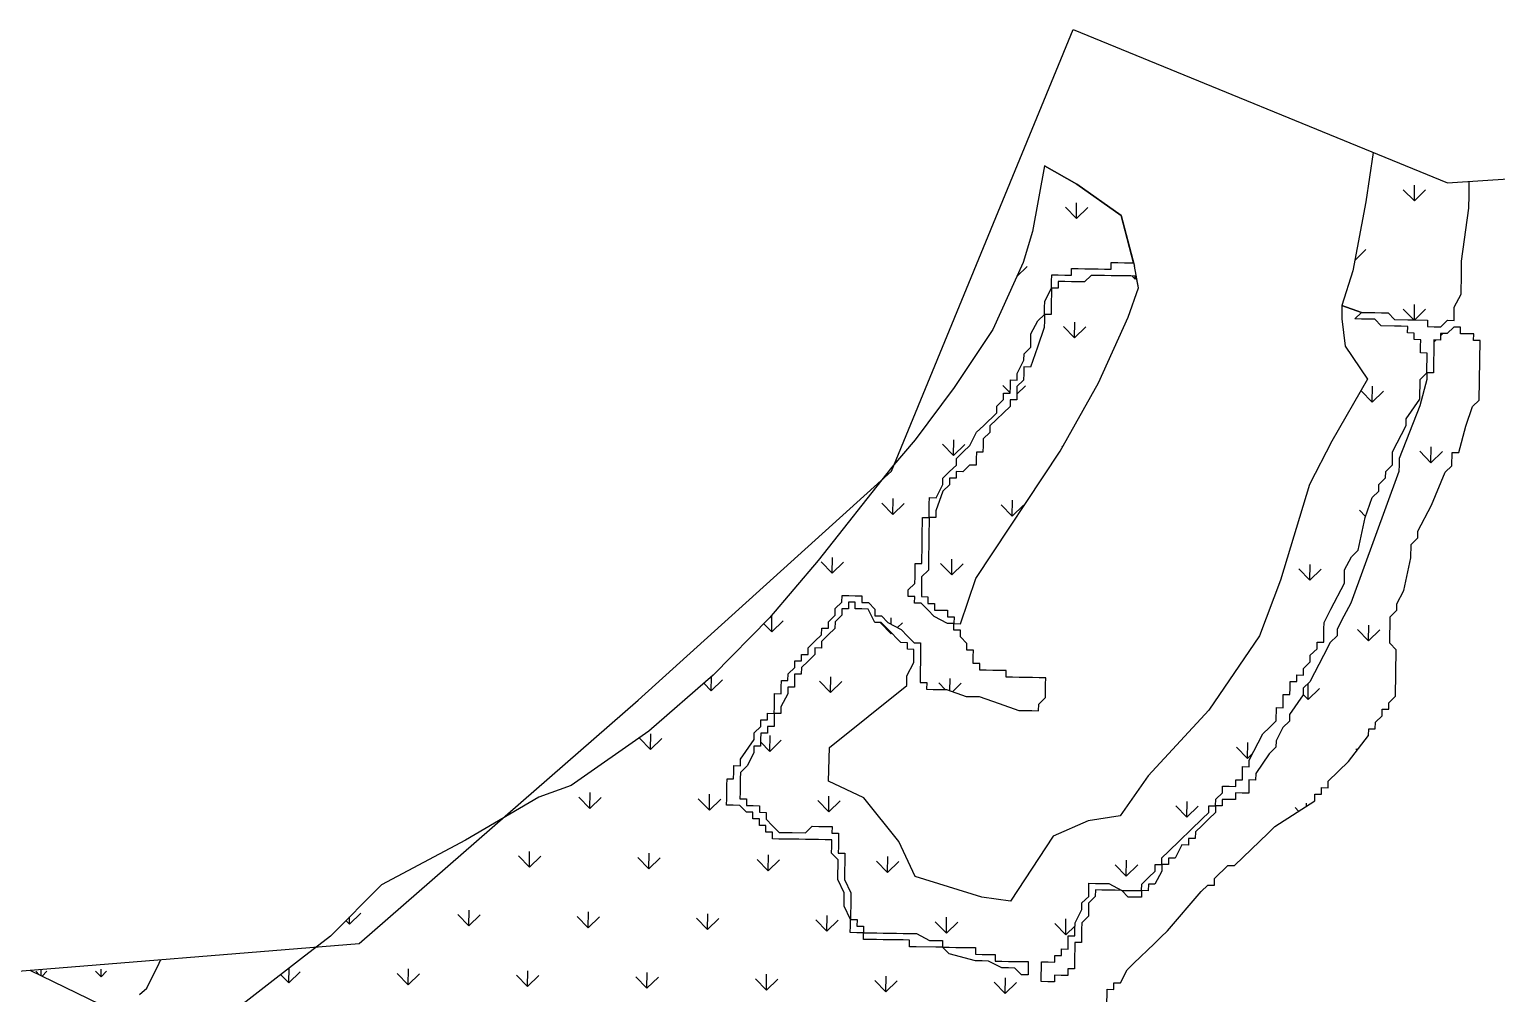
# Model space of a CAD drawing. Header units: metres. Extents: x 264827 to 267181, y 2144719 to 2146420.
# Drawn here: x 265377 to 266260, y 2145840 to 2146420 of the extents above; entities that cross this region are included whole.
import ezdxf

# ---------------------------------------------------------------- set-up
doc = ezdxf.new("R2010")
doc.units = ezdxf.units.M
doc.layers.add('MANGROOVES', color=112, linetype='Continuous')
doc.layers.add('village', color=3, linetype='Continuous')

msp = doc.modelspace()

# ---------------------------------------------------------------- linework, layer by layer
at = {"layer": 'MANGROOVES'}
for p, q in [((266185.86, 2146346.33), (266181.57, 2146316.55)), ((265988.16, 2146338.18), (265980.86, 2146298.83)), ((265988.16, 2146338.18), (266007.61, 2146327.2)), ((266007.61, 2146327.2), (265988.16, 2146338.18)), ((266007.61, 2146327.2), (266034.31, 2146308.42)), ((266034.31, 2146308.42), (266007.61, 2146327.2)), ((266243.64, 2146320.65), (266243.76, 2146328.83)), ((266181.57, 2146316.55), (266173.7, 2146275.09)), ((266243.52, 2146312.7), (266243.64, 2146320.65)), ((266034.31, 2146308.42), (266042.23, 2146277.91)), ((266041.71, 2146279.9), (266034.31, 2146308.42)), ((266239.08, 2146280.95), (266243.52, 2146312.7)), ((265980.86, 2146298.83), (265975.21, 2146280.01)), ((265975.21, 2146280.01), (265957.1, 2146239.86)), ((265992.4, 2146268.71), (265992.46, 2146272.68)), ((265992.46, 2146272.68), (265996.43, 2146272.62)), ((265996.43, 2146272.62), (266000.41, 2146272.56)), ((266000.41, 2146272.56), (266004.38, 2146272.5)), ((266004.38, 2146272.5), (266004.44, 2146276.48)), ((266004.44, 2146276.48), (266008.41, 2146276.42)), ((266008.41, 2146276.42), (266012.39, 2146276.36)), ((266012.39, 2146276.36), (266016.36, 2146276.3)), ((266016.36, 2146276.3), (266020.34, 2146276.24)), ((266020.34, 2146276.24), (266024.31, 2146276.18)), ((266024.31, 2146276.18), (266028.29, 2146276.13)), ((266028.29, 2146276.13), (266028.35, 2146280.1)), ((266028.35, 2146280.1), (266032.32, 2146280.04)), ((266032.32, 2146280.04), (266036.3, 2146279.98)), ((266036.3, 2146279.98), (266041.71, 2146279.9)), ((266044.71, 2146264.92), (266042.23, 2146277.91)), ((266173.7, 2146275.09), (266167.12, 2146254.18)), ((266238.78, 2146261.07), (266238.96, 2146273)), ((266238.96, 2146273), (266239.02, 2146276.98)), ((266239.02, 2146276.98), (266239.08, 2146280.95)), ((265988.25, 2146256.84), (265992.34, 2146264.73)), ((265992.34, 2146264.73), (265992.28, 2146260.75)), ((265992.34, 2146264.73), (265992.4, 2146268.71)), ((265996.31, 2146264.67), (265992.34, 2146264.73)), ((265996.37, 2146268.65), (265996.31, 2146264.67)), ((266000.35, 2146268.59), (265996.37, 2146268.65)), ((266004.32, 2146268.53), (266000.35, 2146268.59)), ((266008.3, 2146268.47), (266004.32, 2146268.53)), ((266012.27, 2146268.41), (266008.3, 2146268.47)), ((266016.31, 2146272.33), (266012.27, 2146268.41)), ((266020.28, 2146272.27), (266016.31, 2146272.33)), ((266024.26, 2146272.21), (266020.28, 2146272.27)), ((266028.23, 2146272.15), (266024.26, 2146272.21)), ((266032.21, 2146272.09), (266028.23, 2146272.15)), ((266036.18, 2146272.03), (266032.21, 2146272.09)), ((266040.15, 2146271.97), (266036.18, 2146272.03)), ((266038.53, 2146247.26), (266044.71, 2146264.92)), ((266038.53, 2146247.26), (266044.71, 2146264.92)), ((266043.38, 2146271.93), (266040.15, 2146271.97)), ((266044.71, 2146264.92), (266043.38, 2146271.93)), ((265988.19, 2146252.86), (265988.25, 2146256.84)), ((265992.22, 2146256.78), (265992.16, 2146252.8)), ((265992.28, 2146260.75), (265992.22, 2146256.78)), ((266234.69, 2146253.18), (266238.78, 2146261.07)), ((265984.09, 2146244.97), (265988.13, 2146248.89)), ((265988.13, 2146248.89), (265988.07, 2146244.91)), ((265988.13, 2146248.89), (265988.19, 2146252.86)), ((265992.1, 2146248.83), (265988.13, 2146248.89)), ((265992.16, 2146252.8), (265992.1, 2146248.83)), ((266020.58, 2146207.65), (266038.53, 2146247.26)), ((266020.58, 2146207.65), (266038.53, 2146247.26)), ((266167.06, 2146250.21), (266167, 2146246.23)), ((266167, 2146246.23), (266169.02, 2146229.82)), ((266167, 2146246.23), (266169.02, 2146229.82)), ((266167.12, 2146254.18), (266167.06, 2146250.21)), ((266167.12, 2146254.18), (266178.98, 2146250.03)), ((266167.12, 2146254.18), (266178.98, 2146250.03)), ((266178.98, 2146250.03), (266167.12, 2146254.18)), ((266174.95, 2146246.11), (266178.98, 2146250.03)), ((266178.92, 2146246.06), (266174.95, 2146246.11)), ((266182.9, 2146246), (266178.92, 2146246.06)), ((266178.98, 2146250.03), (266182.96, 2146249.97)), ((266186.87, 2146245.94), (266182.9, 2146246)), ((266182.96, 2146249.97), (266186.93, 2146249.91)), ((266190.79, 2146241.9), (266186.87, 2146245.94)), ((266186.93, 2146249.91), (266190.91, 2146249.85)), ((266190.91, 2146249.85), (266194.88, 2146249.8)), ((266194.88, 2146249.8), (266198.8, 2146245.76)), ((266234.57, 2146245.23), (266234.63, 2146249.21)), ((266234.63, 2146249.21), (266234.69, 2146253.18)), ((265957.1, 2146239.86), (265933.71, 2146204.94)), ((265979.94, 2146233.1), (265980, 2146237.08)), ((265980, 2146237.08), (265984.09, 2146244.97)), ((265988.01, 2146240.94), (265983.86, 2146229.07)), ((265988.07, 2146244.91), (265988.01, 2146240.94)), ((266198.74, 2146241.79), (266190.79, 2146241.9)), ((266202.71, 2146241.73), (266198.74, 2146241.79)), ((266198.8, 2146245.76), (266206.75, 2146245.64)), ((266206.69, 2146241.67), (266202.71, 2146241.73)), ((266206.63, 2146237.69), (266206.69, 2146241.67)), ((266210.6, 2146237.63), (266206.63, 2146237.69)), ((266206.75, 2146245.64), (266210.72, 2146245.58)), ((266210.55, 2146233.66), (266210.6, 2146237.63)), ((266210.72, 2146245.58), (266218.67, 2146245.47)), ((266218.67, 2146245.47), (266218.61, 2146241.49)), ((266218.61, 2146241.49), (266222.59, 2146241.43)), ((266222.59, 2146241.43), (266226.56, 2146241.37)), ((266226.5, 2146237.4), (266226.44, 2146233.42)), ((266230.48, 2146237.34), (266226.5, 2146237.4)), ((266226.56, 2146241.37), (266230.6, 2146245.29)), ((266234.51, 2146241.25), (266230.48, 2146237.34)), ((266230.6, 2146245.29), (266234.57, 2146245.23)), ((266238.49, 2146241.2), (266234.51, 2146241.25)), ((266238.43, 2146237.22), (266238.49, 2146241.2)), ((266246.38, 2146237.1), (266238.43, 2146237.22)), ((266246.32, 2146233.13), (266246.38, 2146237.1)), ((265975.85, 2146225.21), (265979.88, 2146229.13)), ((265983.86, 2146229.07), (265979.71, 2146217.2)), ((265979.88, 2146229.13), (265979.94, 2146233.1)), ((266169.02, 2146229.82), (266182.55, 2146209.96)), ((266169.02, 2146229.82), (266182.55, 2146209.96)), ((266214.52, 2146233.6), (266210.55, 2146233.66)), ((266214.4, 2146225.65), (266214.46, 2146229.62)), ((266214.46, 2146229.62), (266214.52, 2146233.6)), ((266222.41, 2146229.5), (266222.35, 2146225.53)), ((266222.47, 2146233.48), (266222.41, 2146229.5)), ((266226.44, 2146233.42), (266222.47, 2146233.48)), ((266250.29, 2146233.07), (266246.32, 2146233.13)), ((266249.76, 2146197.29), (266250.29, 2146233.07)), ((265971.7, 2146213.34), (265975.79, 2146221.23)), ((265975.79, 2146221.23), (265975.85, 2146225.21)), ((266218.38, 2146225.59), (266214.4, 2146225.65)), ((266218.26, 2146217.64), (266218.32, 2146221.61)), ((266218.32, 2146221.61), (266218.38, 2146225.59)), ((266222.29, 2146221.55), (266222.23, 2146217.58)), ((266222.35, 2146225.53), (266222.29, 2146221.55)), ((265971.64, 2146209.37), (265971.7, 2146213.34)), ((265975.67, 2146213.28), (265975.61, 2146209.31)), ((265975.73, 2146217.26), (265975.67, 2146213.28)), ((265979.71, 2146217.2), (265975.73, 2146217.26)), ((266214.17, 2146209.74), (266218.2, 2146213.66)), ((266218.2, 2146213.66), (266218.14, 2146209.69)), ((266218.2, 2146213.66), (266218.26, 2146217.64)), ((266222.17, 2146213.6), (266218.2, 2146213.66)), ((266222.23, 2146217.58), (266222.17, 2146213.6)), ((265933.71, 2146204.94), (265910.32, 2146173.29)), ((265967.54, 2146201.48), (265967.6, 2146205.45)), ((265967.6, 2146205.45), (265967.66, 2146209.43)), ((265967.66, 2146209.43), (265971.64, 2146209.37)), ((265971.58, 2146205.39), (265971.52, 2146201.42)), ((265975.61, 2146209.31), (265971.58, 2146205.39)), ((265997.55, 2146166.56), (266020.58, 2146207.65)), ((265997.55, 2146166.56), (266020.58, 2146207.65)), ((266182.55, 2146209.96), (266161.06, 2146172.62)), ((266182.55, 2146209.96), (266161.06, 2146172.62)), ((266218.14, 2146209.69), (266213.93, 2146193.84)), ((266213.99, 2146197.82), (266214.05, 2146201.79)), ((266214.05, 2146201.79), (266214.11, 2146205.77)), ((266214.11, 2146205.77), (266214.17, 2146209.74)), ((265959.42, 2146189.67), (265959.48, 2146193.64)), ((265959.48, 2146193.64), (265963.51, 2146197.56)), ((265967.43, 2146193.52), (265963.39, 2146189.61)), ((265963.51, 2146197.56), (265963.57, 2146201.53)), ((265963.57, 2146201.53), (265967.54, 2146201.48)), ((265967.49, 2146197.5), (265967.43, 2146193.52)), ((265971.46, 2146197.44), (265967.49, 2146197.5)), ((265971.52, 2146201.42), (265971.46, 2146197.44)), ((266213.93, 2146193.84), (266201.53, 2146162.22)), ((266205.86, 2146186.01), (266213.99, 2146197.82)), ((266241.58, 2146181.5), (266245.73, 2146193.37)), ((266245.73, 2146193.37), (266249.76, 2146197.29)), ((265951.35, 2146181.83), (265959.42, 2146189.67)), ((265959.36, 2146185.69), (265955.33, 2146181.77)), ((265963.39, 2146189.61), (265959.36, 2146185.69)), ((266205.8, 2146182.03), (266205.86, 2146186.01)), ((265943.22, 2146170.02), (265947.32, 2146177.92)), ((265947.32, 2146177.92), (265951.35, 2146181.83)), ((265955.27, 2146177.8), (265951.23, 2146173.88)), ((265955.33, 2146181.77), (265955.27, 2146177.8)), ((266197.62, 2146166.25), (266205.8, 2146182.03)), ((266237.37, 2146165.66), (266241.58, 2146181.5)), ((265910.32, 2146173.29), (265896.25, 2146156.85)), ((265939.19, 2146166.11), (265943.22, 2146170.02)), ((265946.9, 2146089.84), (265997.55, 2146166.56)), ((265946.9, 2146089.84), (265997.55, 2146166.56)), ((265951.17, 2146169.91), (265951.11, 2146165.93)), ((265951.23, 2146173.88), (265951.17, 2146169.91)), ((266161.06, 2146172.62), (266147.69, 2146146.45)), ((266161.06, 2146172.62), (266147.69, 2146146.45)), ((265931.06, 2146154.3), (265935.1, 2146158.22)), ((265935.1, 2146158.22), (265935.16, 2146162.19)), ((265935.16, 2146162.19), (265939.19, 2146166.11)), ((265943.05, 2146158.1), (265939.01, 2146154.18)), ((265947.02, 2146158.04), (265943.05, 2146158.1)), ((265947.08, 2146162.01), (265947.02, 2146158.04)), ((265947.14, 2146165.99), (265947.08, 2146162.01)), ((265951.11, 2146165.93), (265947.14, 2146165.99)), ((266193.47, 2146154.38), (266197.5, 2146158.3)), ((266197.5, 2146158.3), (266197.56, 2146162.27)), ((266197.56, 2146162.27), (266197.62, 2146166.25)), ((266201.47, 2146158.24), (266201.42, 2146154.26)), ((266201.53, 2146162.22), (266201.47, 2146158.24)), ((266229.24, 2146153.85), (266233.27, 2146157.77)), ((266233.27, 2146157.77), (266233.39, 2146165.72)), ((266233.39, 2146165.72), (266237.37, 2146165.66)), ((265896.25, 2146156.85), (265851.9, 2146100.72)), ((265926.97, 2146146.41), (265927.03, 2146150.38)), ((265927.03, 2146150.38), (265931.06, 2146154.3)), ((265931, 2146150.32), (265930.94, 2146146.35)), ((265934.98, 2146150.27), (265931, 2146150.32)), ((265935.04, 2146154.24), (265934.98, 2146150.27)), ((265939.01, 2146154.18), (265935.04, 2146154.24)), ((266201.42, 2146154.26), (266172.41, 2146075.17)), ((266189.37, 2146146.49), (266193.41, 2146150.41)), ((266193.41, 2146150.41), (266193.47, 2146154.38)), ((266220.99, 2146134.09), (266229.24, 2146153.85)), ((265926.91, 2146142.43), (265922.76, 2146130.56)), ((265922.88, 2146138.52), (265926.97, 2146146.41)), ((265930.94, 2146146.35), (265926.91, 2146142.43)), ((266147.69, 2146146.45), (266130.09, 2146088.97)), ((266147.69, 2146146.45), (266130.09, 2146088.97)), ((266185.28, 2146138.6), (266189.31, 2146142.51)), ((266189.31, 2146142.51), (266189.37, 2146146.49)), ((265918.78, 2146130.62), (265918.84, 2146134.6)), ((265918.84, 2146134.6), (265918.9, 2146138.57)), ((265918.9, 2146138.57), (265922.88, 2146138.52)), ((266181.13, 2146126.73), (266185.28, 2146138.6)), ((266212.81, 2146118.31), (266220.99, 2146134.09)), ((265914.63, 2146118.76), (265914.69, 2146122.73)), ((265914.69, 2146122.73), (265914.75, 2146126.71)), ((265914.75, 2146126.71), (265918.73, 2146126.65)), ((265918.67, 2146122.67), (265918.61, 2146118.7)), ((265918.73, 2146126.65), (265918.67, 2146122.67)), ((265918.73, 2146126.65), (265918.78, 2146130.62)), ((265922.7, 2146126.59), (265918.73, 2146126.65)), ((265922.76, 2146130.56), (265922.7, 2146126.59)), ((266176.86, 2146106.91), (266181.13, 2146126.73)), ((265914.51, 2146110.8), (265914.57, 2146114.78)), ((265914.57, 2146114.78), (265914.63, 2146118.76)), ((265918.55, 2146114.72), (265918.49, 2146110.75)), ((265918.61, 2146118.7), (265918.55, 2146114.72)), ((266208.72, 2146110.42), (266212.75, 2146114.33)), ((266212.75, 2146114.33), (266212.81, 2146118.31)), ((265914.4, 2146102.85), (265914.46, 2146106.83)), ((265914.46, 2146106.83), (265914.51, 2146110.8)), ((265918.49, 2146110.75), (265918.37, 2146102.79)), ((266172.82, 2146103), (266176.86, 2146106.91)), ((266208.6, 2146102.46), (266208.72, 2146110.42)), ((265851.9, 2146100.72), (265822.59, 2146066.17)), ((265910.3, 2146094.96), (265910.36, 2146098.94)), ((265910.36, 2146098.94), (265914.34, 2146098.88)), ((265914.34, 2146098.88), (265914.4, 2146102.85)), ((265918.31, 2146098.82), (265918.25, 2146094.84)), ((265918.37, 2146102.79), (265918.31, 2146098.82)), ((266168.73, 2146095.1), (266172.82, 2146103)), ((266204.33, 2146082.65), (266208.6, 2146102.46)), ((265906.15, 2146083.09), (265910.19, 2146087.01)), ((265910.19, 2146087.01), (265910.24, 2146090.99)), ((265910.24, 2146090.99), (265910.3, 2146094.96)), ((265914.16, 2146086.95), (265914.1, 2146082.98)), ((265914.22, 2146090.93), (265914.16, 2146086.95)), ((265918.25, 2146094.84), (265914.22, 2146090.93)), ((265937.66, 2146062.74), (265946.9, 2146089.84)), ((265937.66, 2146062.74), (265946.9, 2146089.84)), ((266130.09, 2146088.97), (266117.42, 2146055.51)), ((266130.09, 2146088.97), (266117.42, 2146055.51)), ((266160.43, 2146071.37), (266168.61, 2146087.15)), ((266168.61, 2146087.15), (266168.67, 2146091.13)), ((266168.67, 2146091.13), (266168.73, 2146095.1)), ((265866.28, 2146075.73), (265866.34, 2146079.71)), ((265866.34, 2146079.71), (265870.32, 2146079.65)), ((265870.32, 2146079.65), (265874.29, 2146079.59)), ((265874.29, 2146079.59), (265878.27, 2146079.53)), ((265878.27, 2146079.53), (265878.21, 2146075.56)), ((265906.09, 2146079.12), (265906.15, 2146083.09)), ((265910.07, 2146079.06), (265906.09, 2146079.12)), ((265910.01, 2146075.08), (265910.07, 2146079.06)), ((265914.1, 2146082.98), (265914.04, 2146079)), ((265914.04, 2146079), (265918.02, 2146078.94)), ((265918.02, 2146078.94), (265917.96, 2146074.97)), ((266200.24, 2146074.75), (266204.33, 2146082.65)), ((265862.19, 2146067.84), (265862.25, 2146071.82)), ((265862.25, 2146071.82), (265866.28, 2146075.73)), ((265866.23, 2146071.76), (265866.17, 2146067.78)), ((265870.2, 2146071.7), (265866.23, 2146071.76)), ((265870.26, 2146075.67), (265870.2, 2146071.7)), ((265874.23, 2146075.61), (265870.26, 2146075.67)), ((265874.18, 2146071.64), (265874.23, 2146075.61)), ((265878.15, 2146071.58), (265874.18, 2146071.64)), ((265882.13, 2146071.52), (265878.15, 2146071.58)), ((265878.21, 2146075.56), (265882.18, 2146075.5)), ((265885.98, 2146063.51), (265882.13, 2146071.52)), ((265882.18, 2146075.5), (265886.1, 2146071.46)), ((265886.1, 2146071.46), (265886.04, 2146067.49)), ((265913.98, 2146075.02), (265910.01, 2146075.08)), ((265917.9, 2146070.99), (265913.98, 2146075.02)), ((265921.82, 2146066.96), (265917.9, 2146070.99)), ((265917.96, 2146074.97), (265921.93, 2146074.91)), ((265921.93, 2146074.91), (265921.87, 2146070.93)), ((265921.87, 2146070.93), (265925.85, 2146070.87)), ((265925.85, 2146070.87), (265929.82, 2146070.81)), ((265929.82, 2146070.81), (265929.76, 2146066.84)), ((266156.33, 2146063.48), (266160.43, 2146071.37)), ((266172.41, 2146075.17), (266168.32, 2146067.27)), ((266196.14, 2146066.86), (266200.18, 2146070.78)), ((266200.18, 2146070.78), (266200.24, 2146074.75)), ((265822.59, 2146066.17), (265788.76, 2146031.68)), ((265858.1, 2146059.95), (265858.16, 2146063.92)), ((265858.16, 2146063.92), (265862.19, 2146067.84)), ((265862.13, 2146063.86), (265862.07, 2146059.89)), ((265866.17, 2146067.78), (265862.13, 2146063.86)), ((265889.96, 2146063.45), (265885.98, 2146063.51)), ((265886.04, 2146067.49), (265890.02, 2146067.43)), ((265893.87, 2146059.42), (265889.96, 2146063.45)), ((265890.02, 2146067.43), (265893.93, 2146063.39)), ((265893.93, 2146063.39), (265901.82, 2146059.3)), ((265929.71, 2146062.86), (265921.82, 2146066.96)), ((265933.68, 2146062.8), (265929.71, 2146062.86)), ((265929.76, 2146066.84), (265933.74, 2146066.78)), ((265933.62, 2146058.83), (265933.68, 2146062.8)), ((265933.74, 2146066.78), (265933.68, 2146062.8)), ((265933.68, 2146062.8), (265937.66, 2146062.74)), ((266156.28, 2146059.5), (266156.33, 2146063.48)), ((266168.32, 2146067.27), (266164.23, 2146059.38)), ((266195.91, 2146050.96), (266196.14, 2146066.86)), ((265846, 2146048.2), (265850.03, 2146052.12)), ((265850.03, 2146052.12), (265854.06, 2146056.03)), ((265854.01, 2146052.06), (265853.95, 2146048.08)), ((265858.04, 2146055.97), (265854.01, 2146052.06)), ((265854.06, 2146056.03), (265854.12, 2146060.01)), ((265854.12, 2146060.01), (265858.1, 2146059.95)), ((265862.07, 2146059.89), (265858.04, 2146055.97)), ((265901.7, 2146051.35), (265893.87, 2146059.42)), ((265901.82, 2146059.3), (265905.74, 2146055.27)), ((265905.74, 2146055.27), (265909.65, 2146051.23)), ((265937.6, 2146058.77), (265933.62, 2146058.83)), ((265937.54, 2146054.79), (265937.6, 2146058.77)), ((265941.45, 2146050.76), (265937.54, 2146054.79)), ((266117.42, 2146055.51), (266087.02, 2146010.77)), ((266117.42, 2146055.51), (266087.02, 2146010.77)), ((266156.16, 2146051.55), (266156.22, 2146055.52)), ((266156.22, 2146055.52), (266156.28, 2146059.5)), ((266164.17, 2146055.41), (266160.13, 2146051.49)), ((266164.23, 2146059.38), (266164.17, 2146055.41)), ((265841.9, 2146040.31), (265841.96, 2146044.28)), ((265841.96, 2146044.28), (265845.94, 2146044.22)), ((265849.91, 2146044.16), (265845.88, 2146040.25)), ((265845.94, 2146044.22), (265846, 2146048.2)), ((265849.97, 2146048.14), (265849.91, 2146044.16)), ((265853.95, 2146048.08), (265849.97, 2146048.14)), ((265905.68, 2146051.29), (265901.7, 2146051.35)), ((265905.62, 2146047.31), (265905.68, 2146051.29)), ((265909.6, 2146047.25), (265905.62, 2146047.31)), ((265909.48, 2146039.3), (265909.54, 2146043.28)), ((265909.54, 2146043.28), (265909.6, 2146047.25)), ((265909.65, 2146051.23), (265913.63, 2146051.17)), ((265913.51, 2146043.22), (265913.45, 2146039.24)), ((265913.57, 2146047.2), (265913.51, 2146043.22)), ((265913.63, 2146051.17), (265913.57, 2146047.2)), ((265941.39, 2146046.78), (265941.45, 2146050.76)), ((265945.37, 2146046.72), (265941.39, 2146046.78)), ((265945.31, 2146042.75), (265945.37, 2146046.72)), ((266156.04, 2146043.6), (266147.85, 2146027.81)), ((266148.03, 2146039.74), (266148.09, 2146043.72)), ((266148.09, 2146043.72), (266152.12, 2146047.63)), ((266152.12, 2146047.63), (266152.18, 2146051.61)), ((266152.18, 2146051.61), (266156.16, 2146051.55)), ((266160.13, 2146051.49), (266156.04, 2146043.6)), ((266199.82, 2146046.92), (266195.91, 2146050.96)), ((266199.41, 2146019.1), (266199.82, 2146046.92)), ((265833.84, 2146032.47), (265837.87, 2146036.39)), ((265837.87, 2146036.39), (265837.93, 2146040.37)), ((265837.93, 2146040.37), (265841.9, 2146040.31)), ((265841.85, 2146036.33), (265841.79, 2146032.36)), ((265845.88, 2146040.25), (265841.85, 2146036.33)), ((265905.38, 2146031.41), (265909.48, 2146039.3)), ((265913.39, 2146035.27), (265913.33, 2146031.29)), ((265913.45, 2146039.24), (265913.39, 2146035.27)), ((265945.25, 2146038.77), (265945.31, 2146042.75)), ((265949.23, 2146038.71), (265945.25, 2146038.77)), ((265949.17, 2146034.74), (265949.23, 2146038.71)), ((265953.14, 2146034.68), (265949.17, 2146034.74)), ((265957.12, 2146034.62), (265953.14, 2146034.68)), ((265961.09, 2146034.56), (265957.12, 2146034.62)), ((265965.07, 2146034.5), (265961.09, 2146034.56)), ((265965.01, 2146030.53), (265965.07, 2146034.5)), ((266143.94, 2146031.85), (266144, 2146035.82)), ((266144, 2146035.82), (266148.03, 2146039.74)), ((265788.76, 2146031.68), (265750.07, 2145998.01)), ((265829.74, 2146024.58), (265829.8, 2146028.56)), ((265829.8, 2146028.56), (265833.78, 2146028.5)), ((265833.78, 2146028.5), (265833.84, 2146032.47)), ((265837.75, 2146028.44), (265837.69, 2146024.46)), ((265837.81, 2146032.41), (265837.75, 2146028.44)), ((265841.79, 2146032.36), (265837.81, 2146032.41)), ((265858.86, 2145988.25), (265905.3, 2146025.45)), ((265858.86, 2145988.25), (265905.3, 2146025.45)), ((265905.3, 2146025.45), (265905.33, 2146027.44)), ((265905.33, 2146027.44), (265905.38, 2146031.41)), ((265913.33, 2146031.29), (265913.28, 2146027.32)), ((265913.28, 2146027.32), (265917.25, 2146027.26)), ((265917.25, 2146027.26), (265917.19, 2146023.28)), ((265968.98, 2146030.47), (265965.01, 2146030.53)), ((265972.96, 2146030.41), (265968.98, 2146030.47)), ((265980.91, 2146030.29), (265972.96, 2146030.41)), ((265984.88, 2146030.23), (265980.91, 2146030.29)), ((265988.86, 2146030.17), (265984.88, 2146030.23)), ((265988.74, 2146022.22), (265988.8, 2146026.2)), ((265988.8, 2146026.2), (265988.86, 2146030.17)), ((266135.87, 2146024.02), (266135.93, 2146027.99)), ((266135.93, 2146027.99), (266139.9, 2146027.93)), ((266139.9, 2146027.93), (266139.96, 2146031.91)), ((266139.96, 2146031.91), (266143.94, 2146031.85)), ((266147.85, 2146027.81), (266143.82, 2146023.9)), ((265825.59, 2146012.71), (265825.65, 2146016.69)), ((265825.65, 2146016.69), (265825.71, 2146020.66)), ((265825.71, 2146020.66), (265829.68, 2146020.61)), ((265833.66, 2146020.55), (265829.57, 2146012.65)), ((265829.68, 2146020.61), (265829.74, 2146024.58)), ((265833.72, 2146024.52), (265833.66, 2146020.55)), ((265837.69, 2146024.46), (265833.72, 2146024.52)), ((265917.19, 2146023.28), (265921.17, 2146023.22)), ((265921.17, 2146023.22), (265925.14, 2146023.17)), ((265925.14, 2146023.17), (265929.12, 2146023.11)), ((265929.12, 2146023.11), (265940.98, 2146018.95)), ((265940.98, 2146018.95), (265944.96, 2146018.9)), ((265944.96, 2146018.9), (265948.93, 2146018.84)), ((265948.93, 2146018.84), (265960.8, 2146014.68)), ((265984.65, 2146014.33), (265988.68, 2146018.25)), ((265988.68, 2146018.25), (265988.74, 2146022.22)), ((266131.78, 2146016.12), (266131.84, 2146020.1)), ((266131.84, 2146020.1), (266135.81, 2146020.04)), ((266143.76, 2146019.92), (266135.63, 2146008.11)), ((266135.81, 2146020.04), (266135.87, 2146024.02)), ((266143.82, 2146023.9), (266143.76, 2146019.92)), ((266195.38, 2146015.18), (266199.41, 2146019.1)), ((265821.5, 2146004.82), (265821.56, 2146008.8)), ((265821.56, 2146008.8), (265825.53, 2146008.74)), ((265825.53, 2146008.74), (265825.47, 2146004.76)), ((265825.53, 2146008.74), (265825.59, 2146012.71)), ((265829.51, 2146008.68), (265825.53, 2146008.74)), ((265829.57, 2146012.65), (265829.51, 2146008.68)), ((265960.8, 2146014.68), (265972.66, 2146010.53)), ((265972.66, 2146010.53), (265976.64, 2146010.47)), ((265976.64, 2146010.47), (265980.61, 2146010.41)), ((265980.61, 2146010.41), (265984.59, 2146010.35)), ((265984.59, 2146010.35), (265984.65, 2146014.33)), ((266087.02, 2146010.77), (266050.43, 2145971.14)), ((266087.02, 2146010.77), (266050.43, 2145971.14)), ((266127.63, 2146004.26), (266127.74, 2146012.21)), ((266127.74, 2146012.21), (266131.72, 2146012.15)), ((266131.72, 2146012.15), (266131.78, 2146016.12)), ((266135.63, 2146008.11), (266135.58, 2146004.14)), ((266191.28, 2146007.29), (266191.34, 2146011.26)), ((266191.34, 2146011.26), (266195.32, 2146011.2)), ((266195.32, 2146011.2), (266195.38, 2146015.18)), ((265813.43, 2145996.99), (265817.46, 2146000.91)), ((265817.46, 2146000.91), (265817.52, 2146004.88)), ((265817.52, 2146004.88), (265821.5, 2146004.82)), ((265821.44, 2146000.85), (265821.38, 2145996.87)), ((265825.41, 2146000.79), (265821.44, 2146000.85)), ((265825.47, 2146004.76), (265825.41, 2146000.79)), ((266119.56, 2145996.42), (266123.59, 2146000.34)), ((266123.59, 2146000.34), (266127.63, 2146004.26)), ((266131.54, 2146000.22), (266127.45, 2145992.33)), ((266135.58, 2146004.14), (266131.54, 2146000.22)), ((266183.16, 2145995.48), (266183.22, 2145999.45)), ((266183.22, 2145999.45), (266187.19, 2145999.4)), ((266187.19, 2145999.4), (266187.25, 2146003.37)), ((266187.25, 2146003.37), (266191.28, 2146007.29)), ((265750.07, 2145998.01), (265703.28, 2145965.41)), ((265805.25, 2145981.2), (265813.37, 2145993.01)), ((265813.37, 2145993.01), (265813.43, 2145996.99)), ((265817.35, 2145992.95), (265817.29, 2145988.98)), ((265817.41, 2145996.93), (265817.35, 2145992.95)), ((265821.38, 2145996.87), (265817.41, 2145996.93)), ((266111.37, 2145980.64), (266119.56, 2145996.42)), ((266127.45, 2145992.33), (266127.39, 2145988.35)), ((266171, 2145979.75), (266183.16, 2145995.48)), ((265805.19, 2145977.23), (265805.25, 2145981.2)), ((265813.25, 2145985.06), (265809.16, 2145977.17)), ((265813.31, 2145989.04), (265813.25, 2145985.06)), ((265817.29, 2145988.98), (265813.31, 2145989.04)), ((265858.17, 2145967.97), (265858.86, 2145988.25)), ((265858.17, 2145967.97), (265858.86, 2145988.25)), ((266123.36, 2145984.44), (266115.23, 2145972.63)), ((266127.39, 2145988.35), (266123.36, 2145984.44)), ((265801.09, 2145969.34), (265801.15, 2145973.31)), ((265801.15, 2145973.31), (265801.21, 2145977.29)), ((265801.21, 2145977.29), (265805.19, 2145977.23)), ((265805.13, 2145973.25), (265805.07, 2145969.28)), ((265809.16, 2145977.17), (265805.13, 2145973.25)), ((266107.22, 2145968.77), (266107.28, 2145972.75)), ((266107.28, 2145972.75), (266107.34, 2145976.72)), ((266107.34, 2145976.72), (266111.31, 2145976.66)), ((266111.31, 2145976.66), (266111.37, 2145980.64)), ((266115.23, 2145972.63), (266115.17, 2145968.65)), ((266158.89, 2145968), (266171, 2145979.75)), ((265703.28, 2145965.41), (265683.98, 2145958.36)), ((265797, 2145961.44), (265797.06, 2145965.42)), ((265797.06, 2145965.42), (265797.12, 2145969.4)), ((265797.12, 2145969.4), (265801.09, 2145969.34)), ((265805.01, 2145965.3), (265804.95, 2145961.33)), ((265805.07, 2145969.28), (265805.01, 2145965.3)), ((265879.45, 2145958), (265858.17, 2145967.97)), ((265879.45, 2145958), (265858.17, 2145967.97)), ((266050.43, 2145971.14), (266033.74, 2145947.12)), ((266050.43, 2145971.14), (266033.74, 2145947.12)), ((266095.18, 2145961), (266095.24, 2145964.97)), ((266095.24, 2145964.97), (266099.21, 2145964.91)), ((266099.21, 2145964.91), (266103.19, 2145964.85)), ((266103.19, 2145964.85), (266103.25, 2145968.83)), ((266103.25, 2145968.83), (266107.22, 2145968.77)), ((266111.14, 2145964.74), (266111.08, 2145960.76)), ((266111.19, 2145968.71), (266111.14, 2145964.74)), ((266115.17, 2145968.65), (266111.19, 2145968.71)), ((266154.8, 2145960.11), (266154.86, 2145964.09)), ((266154.86, 2145964.09), (266158.83, 2145964.03)), ((266158.83, 2145964.03), (266158.89, 2145968)), ((265683.98, 2145958.36), (265639.78, 2145932.42)), ((265796.88, 2145953.49), (265796.94, 2145957.47)), ((265796.94, 2145957.47), (265797, 2145961.44)), ((265804.95, 2145961.33), (265804.89, 2145957.35)), ((265804.89, 2145957.35), (265808.87, 2145957.29)), ((265808.87, 2145957.29), (265808.81, 2145953.32)), ((265900.49, 2145931.65), (265879.45, 2145958)), ((265900.49, 2145931.65), (265879.45, 2145958)), ((266091.08, 2145953.1), (266091.14, 2145957.08)), ((266091.14, 2145957.08), (266095.18, 2145961)), ((266095.12, 2145957.02), (266095.06, 2145953.05)), ((266099.09, 2145956.96), (266095.12, 2145957.02)), ((266103.07, 2145956.9), (266099.09, 2145956.96)), ((266103.13, 2145960.88), (266103.07, 2145956.9)), ((266107.1, 2145960.82), (266103.13, 2145960.88)), ((266111.08, 2145960.76), (266107.1, 2145960.82)), ((266126.68, 2145940.65), (266150.77, 2145956.2)), ((266150.77, 2145956.2), (266150.83, 2145960.17)), ((266150.83, 2145960.17), (266154.8, 2145960.11)), ((265800.86, 2145953.43), (265796.88, 2145953.49)), ((265804.83, 2145953.38), (265800.86, 2145953.43)), ((265808.75, 2145949.34), (265804.83, 2145953.38)), ((265812.72, 2145949.28), (265808.75, 2145949.34)), ((265808.81, 2145953.32), (265812.78, 2145953.26)), ((265812.66, 2145945.31), (265812.72, 2145949.28)), ((265812.78, 2145953.26), (265816.76, 2145953.2)), ((265816.76, 2145953.2), (265816.7, 2145949.22)), ((265816.7, 2145949.22), (265820.67, 2145949.16)), ((265820.67, 2145949.16), (265820.61, 2145945.19)), ((266033.74, 2145947.12), (266014.43, 2145944.06)), ((266033.74, 2145947.12), (266014.43, 2145944.06)), ((266083.02, 2145945.27), (266087.05, 2145949.19)), ((266091.03, 2145949.13), (266086.99, 2145945.21)), ((266087.05, 2145949.19), (266087.11, 2145953.16)), ((266087.11, 2145953.16), (266091.08, 2145953.1)), ((266091.08, 2145953.1), (266091.03, 2145949.13)), ((266095.06, 2145953.05), (266091.08, 2145953.1)), ((265816.64, 2145945.25), (265812.66, 2145945.31)), ((265816.58, 2145941.27), (265816.64, 2145945.25)), ((265820.55, 2145941.21), (265816.58, 2145941.27)), ((265820.5, 2145937.24), (265820.55, 2145941.21)), ((265824.47, 2145937.18), (265820.5, 2145937.24)), ((265820.61, 2145945.19), (265824.53, 2145941.15)), ((265824.41, 2145933.2), (265824.47, 2145937.18)), ((265824.53, 2145941.15), (265828.45, 2145937.12)), ((265828.45, 2145937.12), (265832.42, 2145937.06)), ((265832.42, 2145937.06), (265836.4, 2145937)), ((265836.4, 2145937), (265844.35, 2145936.88)), ((265844.35, 2145936.88), (265848.38, 2145940.8)), ((265848.38, 2145940.8), (265852.35, 2145940.74)), ((265852.35, 2145940.74), (265856.33, 2145940.68)), ((265856.33, 2145940.68), (265860.3, 2145940.62)), ((265860.3, 2145940.62), (265860.24, 2145936.65)), ((266014.43, 2145944.06), (265993.39, 2145934.89)), ((266014.43, 2145944.06), (265993.39, 2145934.89)), ((266062.85, 2145925.69), (266083.02, 2145945.27)), ((266078.92, 2145937.38), (266078.86, 2145933.4)), ((266082.96, 2145941.3), (266078.92, 2145937.38)), ((266086.99, 2145945.21), (266082.96, 2145941.3)), ((266122.65, 2145936.73), (266126.68, 2145940.65)), ((265639.78, 2145932.42), (265589.13, 2145905.52)), ((265828.39, 2145933.14), (265824.41, 2145933.2)), ((265832.36, 2145933.09), (265828.39, 2145933.14)), ((265836.34, 2145933.03), (265832.36, 2145933.09)), ((265840.31, 2145932.97), (265836.34, 2145933.03)), ((265844.29, 2145932.91), (265840.31, 2145932.97)), ((265848.26, 2145932.85), (265844.29, 2145932.91)), ((265852.24, 2145932.79), (265848.26, 2145932.85)), ((265856.21, 2145932.73), (265852.24, 2145932.79)), ((265860.19, 2145932.67), (265856.21, 2145932.73)), ((265860.07, 2145924.72), (265860.13, 2145928.7)), ((265860.13, 2145928.7), (265860.19, 2145932.67)), ((265860.24, 2145936.65), (265864.22, 2145936.59)), ((265864.1, 2145928.64), (265864.04, 2145924.66)), ((265864.16, 2145932.61), (265864.1, 2145928.64)), ((265864.22, 2145936.59), (265864.16, 2145932.61)), ((265910.26, 2145910.51), (265900.49, 2145931.65)), ((265910.26, 2145910.51), (265900.49, 2145931.65)), ((265993.39, 2145934.89), (265967.6, 2145895.81)), ((265993.39, 2145934.89), (265967.6, 2145895.81)), ((266070.86, 2145929.55), (266066.76, 2145921.65)), ((266074.83, 2145929.49), (266070.86, 2145929.55)), ((266074.89, 2145933.46), (266074.83, 2145929.49)), ((266078.86, 2145933.4), (266074.89, 2145933.46)), ((266102.48, 2145917.15), (266122.65, 2145936.73)), ((265863.98, 2145920.69), (265860.07, 2145924.72)), ((265863.81, 2145908.76), (265863.98, 2145920.69)), ((265864.04, 2145924.66), (265868.02, 2145924.6)), ((265867.96, 2145920.63), (265867.84, 2145912.68)), ((265868.02, 2145924.6), (265867.96, 2145920.63)), ((266058.75, 2145917.8), (266058.81, 2145921.77)), ((266058.81, 2145921.77), (266062.85, 2145925.69)), ((266062.79, 2145921.71), (266062.73, 2145917.74)), ((266066.76, 2145921.65), (266062.79, 2145921.71)), ((265867.84, 2145912.68), (265867.78, 2145908.7)), ((265950.41, 2145898.16), (265910.26, 2145910.51)), ((265950.41, 2145898.16), (265910.26, 2145910.51)), ((266050.69, 2145909.96), (266054.72, 2145913.88)), ((266058.7, 2145913.82), (266054.6, 2145905.93)), ((266054.72, 2145913.88), (266054.78, 2145917.86)), ((266054.78, 2145917.86), (266058.75, 2145917.8)), ((266058.75, 2145917.8), (266058.7, 2145913.82)), ((266062.73, 2145917.74), (266058.75, 2145917.8)), ((266090.44, 2145909.37), (266098.5, 2145917.21)), ((266098.5, 2145917.21), (266102.48, 2145917.15)), ((265589.13, 2145905.52), (265558.46, 2145874.66)), ((265867.66, 2145900.75), (265863.81, 2145908.76)), ((265867.78, 2145908.7), (265871.64, 2145900.69)), ((266014.74, 2145898.57), (266014.79, 2145902.54)), ((266014.79, 2145902.54), (266014.85, 2145906.52)), ((266014.85, 2145906.52), (266018.83, 2145906.46)), ((266018.77, 2145902.48), (266018.71, 2145898.51)), ((266022.74, 2145902.43), (266018.77, 2145902.48)), ((266018.83, 2145906.46), (266022.8, 2145906.4)), ((266026.72, 2145902.37), (266022.74, 2145902.43)), ((266022.8, 2145906.4), (266026.78, 2145906.34)), ((266030.69, 2145902.31), (266026.72, 2145902.37)), ((266026.78, 2145906.34), (266034.67, 2145902.25)), ((266034.67, 2145902.25), (266030.69, 2145902.31)), ((266038.58, 2145898.21), (266034.67, 2145902.25)), ((266034.67, 2145902.25), (266038.64, 2145902.19)), ((266038.64, 2145902.19), (266042.62, 2145902.13)), ((266042.62, 2145902.13), (266046.59, 2145902.07)), ((266046.59, 2145902.07), (266046.53, 2145898.1)), ((266046.59, 2145902.07), (266046.65, 2145906.05)), ((266050.57, 2145902.01), (266046.59, 2145902.07)), ((266046.65, 2145906.05), (266050.69, 2145909.96)), ((266050.63, 2145905.99), (266050.57, 2145902.01)), ((266054.6, 2145905.93), (266050.63, 2145905.99)), ((266062.14, 2145877.98), (266082.37, 2145901.54)), ((266082.37, 2145901.54), (266086.4, 2145905.46)), ((266086.4, 2145905.46), (266090.38, 2145905.4)), ((266090.38, 2145905.4), (266090.44, 2145909.37)), ((265867.55, 2145892.8), (265867.66, 2145900.75)), ((265871.4, 2145884.79), (265867.55, 2145892.8)), ((265871.52, 2145892.74), (265871.46, 2145888.76)), ((265871.58, 2145896.72), (265871.52, 2145892.74)), ((265871.64, 2145900.69), (265871.58, 2145896.72)), ((265967.6, 2145895.81), (265950.41, 2145898.16)), ((265967.6, 2145895.81), (265950.41, 2145898.16)), ((266010.64, 2145890.68), (266010.7, 2145894.65)), ((266010.7, 2145894.65), (266014.74, 2145898.57)), ((266014.68, 2145894.59), (266014.56, 2145886.64)), ((266018.71, 2145898.51), (266014.68, 2145894.59)), ((266042.56, 2145898.15), (266038.58, 2145898.21)), ((266046.53, 2145898.1), (266042.56, 2145898.15)), ((265871.34, 2145880.81), (265871.4, 2145884.79)), ((265871.46, 2145888.76), (265871.4, 2145884.79)), ((265871.4, 2145884.79), (265875.38, 2145884.73)), ((265875.38, 2145884.73), (265875.32, 2145880.75)), ((266006.55, 2145882.78), (266010.64, 2145890.68)), ((266014.56, 2145886.64), (266010.52, 2145882.72)), ((265871.28, 2145876.84), (265871.34, 2145880.81)), ((265875.26, 2145876.78), (265871.28, 2145876.84)), ((265879.23, 2145876.72), (265875.26, 2145876.78)), ((265875.32, 2145880.75), (265879.29, 2145880.7)), ((265879.18, 2145872.74), (265879.23, 2145876.72)), ((265879.29, 2145880.7), (265879.23, 2145876.72)), ((265879.23, 2145876.72), (265883.21, 2145876.66)), ((265883.21, 2145876.66), (265887.18, 2145876.6)), ((265887.18, 2145876.6), (265891.16, 2145876.54)), ((265891.16, 2145876.54), (265895.13, 2145876.48)), ((265895.13, 2145876.48), (265899.11, 2145876.42)), ((265899.11, 2145876.42), (265903.08, 2145876.37)), ((265903.08, 2145876.37), (265907.06, 2145876.31)), ((265907.06, 2145876.31), (265911.03, 2145876.25)), ((265911.03, 2145876.25), (265918.92, 2145872.15)), ((266006.43, 2145874.83), (266006.49, 2145878.81)), ((266006.49, 2145878.81), (266006.55, 2145882.78)), ((266010.47, 2145878.75), (266010.41, 2145874.77)), ((266010.52, 2145882.72), (266010.47, 2145878.75)), ((266058.11, 2145874.07), (266062.14, 2145877.98)), ((265558.46, 2145874.66), (265541, 2145861.28)), ((265883.15, 2145872.69), (265879.18, 2145872.74)), ((265887.13, 2145872.63), (265883.15, 2145872.69)), ((265891.1, 2145872.57), (265887.13, 2145872.63)), ((265895.08, 2145872.51), (265891.1, 2145872.57)), ((265899.05, 2145872.45), (265895.08, 2145872.51)), ((265903.02, 2145872.39), (265899.05, 2145872.45)), ((265907, 2145872.33), (265903.02, 2145872.39)), ((265906.94, 2145868.36), (265907, 2145872.33)), ((265910.92, 2145868.3), (265906.94, 2145868.36)), ((265922.84, 2145868.12), (265910.92, 2145868.3)), ((265918.92, 2145872.15), (265922.9, 2145872.1)), ((265926.82, 2145868.06), (265922.84, 2145868.12)), ((265922.9, 2145872.1), (265926.87, 2145872.04)), ((265926.87, 2145872.04), (265926.82, 2145868.06)), ((265926.82, 2145868.06), (265930.79, 2145868)), ((265930.73, 2145864.03), (265926.82, 2145868.06)), ((265930.79, 2145868), (265934.77, 2145867.94)), ((265934.77, 2145867.94), (265938.74, 2145867.88)), ((265938.74, 2145867.88), (265942.72, 2145867.83)), ((265942.72, 2145867.83), (265946.69, 2145867.77)), ((265946.69, 2145867.77), (265946.63, 2145863.79)), ((265998.3, 2145863.02), (265998.36, 2145867)), ((265998.36, 2145867), (266002.34, 2145866.94)), ((266002.34, 2145866.94), (266002.4, 2145870.92)), ((266002.4, 2145870.92), (266002.46, 2145874.89)), ((266002.46, 2145874.89), (266006.43, 2145874.83)), ((266006.31, 2145866.88), (266006.25, 2145862.91)), ((266006.37, 2145870.86), (266006.31, 2145866.88)), ((266010.35, 2145870.8), (266006.37, 2145870.86)), ((266010.41, 2145874.77), (266010.35, 2145870.8)), ((266041.97, 2145858.4), (266054.07, 2145870.15)), ((266054.07, 2145870.15), (266058.11, 2145874.07)), ((265448.05, 2145843.39), (265455.53, 2145858.36)), ((265455.53, 2145858.36), (265456.41, 2145860.56)), ((265541, 2145861.28), (265466.68, 2145803.63)), ((265946.57, 2145859.81), (265930.73, 2145864.03)), ((265950.55, 2145859.76), (265946.57, 2145859.81)), ((265946.63, 2145863.79), (265950.61, 2145863.73)), ((265954.52, 2145859.7), (265950.55, 2145859.76)), ((265950.61, 2145863.73), (265954.58, 2145863.67)), ((265962.41, 2145855.6), (265954.52, 2145859.7)), ((265954.58, 2145863.67), (265958.56, 2145863.61)), ((265958.56, 2145863.61), (265958.5, 2145859.64)), ((265958.5, 2145859.64), (265962.47, 2145859.58)), ((265962.47, 2145859.58), (265966.45, 2145859.52)), ((265966.45, 2145859.52), (265970.42, 2145859.46)), ((265970.42, 2145859.46), (265974.4, 2145859.4)), ((265974.4, 2145859.4), (265978.37, 2145859.34)), ((265978.37, 2145859.34), (265978.31, 2145855.37)), ((265986.14, 2145847.3), (265986.32, 2145859.23)), ((265986.32, 2145859.23), (265990.3, 2145859.17)), ((265990.3, 2145859.17), (265994.27, 2145859.11)), ((265994.27, 2145859.11), (265994.33, 2145863.08)), ((265994.33, 2145863.08), (265998.3, 2145863.02)), ((266006.2, 2145858.93), (266006.14, 2145854.95)), ((266006.25, 2145862.91), (266006.2, 2145858.93)), ((266037.94, 2145854.48), (266041.97, 2145858.4)), ((265377.6, 2145854.18), (265433.86, 2145827)), ((265966.39, 2145855.54), (265962.41, 2145855.6)), ((265970.36, 2145855.49), (265966.39, 2145855.54)), ((265974.28, 2145851.45), (265970.36, 2145855.49)), ((265978.25, 2145851.39), (265974.28, 2145851.45)), ((265978.31, 2145855.37), (265978.25, 2145851.39)), ((265994.15, 2145851.16), (265994.09, 2145847.18)), ((265998.13, 2145851.1), (265994.15, 2145851.16)), ((266002.1, 2145851.04), (265998.13, 2145851.1)), ((266002.16, 2145855.01), (266002.1, 2145851.04)), ((266006.14, 2145854.95), (266002.16, 2145855.01)), ((266033.84, 2145846.59), (266037.94, 2145854.48)), ((265443.6, 2145839.64), (265448.05, 2145843.39)), ((265990.12, 2145847.24), (265986.14, 2145847.3)), ((265994.09, 2145847.18), (265990.12, 2145847.24)), ((266025.48, 2145818.88), (266025.83, 2145842.73)), ((266025.83, 2145842.73), (266029.81, 2145842.67)), ((266029.81, 2145842.67), (266029.87, 2145846.65)), ((266029.87, 2145846.65), (266033.84, 2145846.59))]:
    msp.add_line(p, q, dxfattribs=at)
at = {"layer": 'MANGROOVES', "linetype": 'Continuous'}
for p, q in [((266210.71, 2146317.13), (266210.71, 2146326.66)), ((266210.71, 2146317.13), (266203.98, 2146323.87)), ((266210.71, 2146317.13), (266217.45, 2146323.87)), ((266007.32, 2146306.5), (266000.69, 2146313.33)), ((266007.32, 2146306.5), (266007.46, 2146316.02)), ((266007.32, 2146306.5), (266014.16, 2146313.13)), ((266174.88, 2146281.31), (266181.53, 2146287.95)), ((266240.04, 2146287.81), (266239.9, 2146287.95)), ((265971.46, 2146271.68), (265977.71, 2146277.75)), ((266042.71, 2146270.05), (266040.84, 2146271.96)), ((266042.71, 2146270.05), (266042.73, 2146271.93)), ((266042.71, 2146270.05), (266043.57, 2146270.89)), ((266210.71, 2146245.58), (266210.71, 2146254.82)), ((266210.42, 2146245.59), (266203.98, 2146252.03)), ((266211, 2146245.58), (266217.45, 2146252.03)), ((266006.26, 2146234.66), (265999.62, 2146241.5)), ((266006.26, 2146234.66), (266006.4, 2146244.19)), ((266006.26, 2146234.66), (266013.09, 2146241.3)), ((266226.48, 2146236.05), (266227.85, 2146237.38)), ((266222.45, 2146232.14), (266223.81, 2146233.46)), ((265967.55, 2146201.6), (265963.17, 2146206.11)), ((265971.51, 2146200.94), (265976.64, 2146205.91)), ((266185.31, 2146196.08), (266178.67, 2146202.91)), ((266185.31, 2146196.08), (266185.45, 2146205.6)), ((266185.31, 2146196.08), (266192.14, 2146202.71)), ((265933.36, 2146163.89), (265926.72, 2146170.73)), ((265933.36, 2146163.89), (265933.5, 2146173.42)), ((265933.36, 2146163.89), (265940.19, 2146170.53)), ((265999.02, 2146169.19), (265998.55, 2146169.66)), ((266220.69, 2146159.63), (266214.06, 2146166.46)), ((266220.69, 2146159.63), (266220.83, 2146169.15)), ((266220.69, 2146159.63), (266227.53, 2146166.26)), ((265896.91, 2146128.51), (265890.27, 2146135.34)), ((265896.91, 2146128.51), (265897.05, 2146138.03)), ((265896.91, 2146128.51), (265903.74, 2146135.14)), ((265968.74, 2146127.44), (265962.1, 2146134.28)), ((265968.74, 2146127.44), (265968.88, 2146136.97)), ((265968.74, 2146127.44), (265975.57, 2146134.08)), ((266181.31, 2146127.26), (266177.61, 2146131.08)), ((265860.46, 2146093.13), (265853.82, 2146099.96)), ((265860.46, 2146093.13), (265860.6, 2146102.65)), ((265860.46, 2146093.13), (265867.29, 2146099.76)), ((265932.29, 2146092.06), (265925.65, 2146098.89)), ((265932.29, 2146092.06), (265932.43, 2146101.58)), ((265932.29, 2146092.06), (265939.12, 2146098.69)), ((266147.79, 2146088.86), (266147.93, 2146098.39)), ((266147.79, 2146088.86), (266141.16, 2146095.7)), ((266147.79, 2146088.86), (266154.63, 2146095.5)), ((265824.01, 2146057.74), (265819.19, 2146062.7)), ((265824.01, 2146057.74), (265824.15, 2146067.27)), ((265824.01, 2146057.74), (265830.84, 2146064.38)), ((265895.84, 2146056.68), (265889.25, 2146063.46)), ((265895.92, 2146062.36), (265895.98, 2146066.2)), ((265899.68, 2146060.41), (265902.67, 2146063.31)), ((266183.18, 2146052.41), (266183.32, 2146061.94)), ((265895.84, 2146056.68), (265895.85, 2146057.38)), ((265895.84, 2146056.68), (265896.2, 2146057.02)), ((266183.18, 2146052.41), (266176.54, 2146059.25)), ((266183.18, 2146052.41), (266190.01, 2146059.05)), ((265787.56, 2146022.36), (265783.2, 2146026.84)), ((265787.56, 2146022.36), (265787.68, 2146030.74)), ((265787.56, 2146022.36), (265794.39, 2146028.99)), ((265859.39, 2146021.29), (265852.75, 2146028.13)), ((265859.39, 2146021.29), (265859.53, 2146030.82)), ((265859.39, 2146021.29), (265866.22, 2146027.93)), ((265928.42, 2146023.12), (265924.59, 2146027.06)), ((265931.25, 2146022.36), (265931.36, 2146029.75)), ((265932.85, 2146021.8), (265938.06, 2146026.86)), ((266146.73, 2146017.03), (266146.87, 2146026.55)), ((266146.73, 2146017.03), (266143.76, 2146020.08)), ((266146.73, 2146017.03), (266153.56, 2146023.66)), ((265751.1, 2145986.97), (265744.47, 2145993.81)), ((265751.1, 2145986.97), (265751.25, 2145996.5)), ((265751.1, 2145986.97), (265757.94, 2145993.61)), ((265822.94, 2145985.91), (265817.33, 2145991.69)), ((265822.94, 2145985.91), (265823.08, 2145995.43)), ((265822.94, 2145985.91), (265829.77, 2145992.54)), ((266110.28, 2145981.64), (266110.42, 2145991.17)), ((266110.28, 2145981.64), (266103.64, 2145988.48)), ((266110.28, 2145981.64), (266113.53, 2145984.81)), ((266176.28, 2145986.59), (266175.48, 2145987.41)), ((265714.65, 2145951.59), (265708.02, 2145958.42)), ((265714.65, 2145951.59), (265714.8, 2145961.11)), ((265714.65, 2145951.59), (265721.49, 2145958.22)), ((265786.49, 2145950.52), (265779.85, 2145957.36)), ((265786.49, 2145950.52), (265786.63, 2145960.05)), ((265786.49, 2145950.52), (265793.32, 2145957.16)), ((265858.32, 2145949.46), (265851.69, 2145956.29)), ((265858.32, 2145949.46), (265858.46, 2145958.98)), ((265858.32, 2145949.46), (265865.16, 2145956.09)), ((266073.83, 2145946.26), (266073.97, 2145955.78)), ((266145.78, 2145952.97), (266145.8, 2145954.72)), ((266073.83, 2145946.26), (266067.19, 2145953.09)), ((266073.83, 2145946.26), (266080.66, 2145952.89)), ((266141.06, 2145949.93), (266139.03, 2145952.03)), ((265678.2, 2145916.21), (265671.57, 2145923.04)), ((265678.2, 2145916.2), (265678.35, 2145925.73)), ((265678.2, 2145916.21), (265685.04, 2145922.84)), ((265750.04, 2145915.14), (265743.4, 2145921.97)), ((265750.04, 2145915.14), (265750.18, 2145924.66)), ((265750.04, 2145915.14), (265756.87, 2145921.77)), ((265821.87, 2145914.07), (265815.24, 2145920.91)), ((265821.87, 2145914.07), (265822.01, 2145923.6)), ((265821.87, 2145914.07), (265828.71, 2145920.71)), ((265893.71, 2145913.01), (265887.07, 2145919.84)), ((265893.71, 2145913.01), (265893.85, 2145922.53)), ((265893.71, 2145913.01), (265900.54, 2145919.64)), ((266037.38, 2145910.88), (266037.52, 2145920.4)), ((266037.38, 2145910.88), (266030.74, 2145917.71)), ((266037.38, 2145910.88), (266044.21, 2145917.51)), ((265569.92, 2145881.89), (265567.81, 2145884.06)), ((265569.92, 2145881.89), (265576.76, 2145888.52)), ((265569.92, 2145881.89), (265569.99, 2145886.26)), ((265641.75, 2145880.82), (265635.12, 2145887.66)), ((265641.75, 2145880.82), (265641.9, 2145890.34)), ((265641.75, 2145880.82), (265648.59, 2145887.46)), ((265713.59, 2145879.76), (265706.95, 2145886.59)), ((265713.59, 2145879.75), (265713.73, 2145889.28)), ((265713.59, 2145879.76), (265720.42, 2145886.39)), ((265785.42, 2145878.69), (265778.79, 2145885.52)), ((265785.42, 2145878.69), (265785.56, 2145888.21)), ((265785.42, 2145878.69), (265792.26, 2145885.32)), ((265857.26, 2145877.62), (265850.62, 2145884.46)), ((265857.26, 2145877.62), (265857.4, 2145887.15)), ((265857.26, 2145877.62), (265864.09, 2145884.26)), ((265929.09, 2145876.56), (265929.23, 2145886.08)), ((266000.93, 2145875.49), (266001.07, 2145885.02)), ((265929.09, 2145876.56), (265922.46, 2145883.39)), ((265929.09, 2145876.56), (265935.93, 2145883.19)), ((266000.93, 2145875.49), (265994.29, 2145882.33)), ((266000.93, 2145875.49), (266006.52, 2145880.92)), ((265383.22, 2145851.47), (265381.16, 2145853.53)), ((265384.53, 2145850.84), (265384.53, 2145854.75)), ((265384.98, 2145850.62), (265387.9, 2145853.53)), ((265420.45, 2145850.16), (265417.08, 2145853.53)), ((265420.45, 2145850.16), (265420.45, 2145854.92)), ((265420.45, 2145850.16), (265423.82, 2145853.53)), ((265453.08, 2145853.45), (265453, 2145853.53)), ((265533.47, 2145846.5), (265528.52, 2145851.6)), ((265533.47, 2145846.5), (265533.6, 2145855.54)), ((265533.47, 2145846.5), (265540.31, 2145853.14)), ((265605.3, 2145845.44), (265598.67, 2145852.27)), ((265605.3, 2145845.44), (265605.45, 2145854.96)), ((265605.3, 2145845.44), (265612.14, 2145852.07)), ((265677.14, 2145844.37), (265670.5, 2145851.21)), ((265677.14, 2145844.37), (265677.28, 2145853.89)), ((265677.14, 2145844.37), (265683.97, 2145851.01)), ((265748.97, 2145843.31), (265742.34, 2145850.14)), ((265748.97, 2145843.3), (265749.11, 2145852.83)), ((265748.97, 2145843.31), (265755.81, 2145849.94)), ((265820.81, 2145842.24), (265814.17, 2145849.07)), ((265820.81, 2145842.24), (265820.95, 2145851.76)), ((265820.81, 2145842.24), (265827.64, 2145848.87)), ((265892.64, 2145841.17), (265892.78, 2145850.7)), ((265964.48, 2145840.11), (265964.62, 2145849.63)), ((265892.64, 2145841.17), (265886.01, 2145848.01)), ((265892.64, 2145841.17), (265899.48, 2145847.81)), ((265964.48, 2145840.11), (265957.84, 2145846.94)), ((265964.48, 2145840.11), (265971.31, 2145846.74)), ((266029.85, 2145845.69), (266029.68, 2145845.88))]:
    msp.add_line(p, q, dxfattribs=at)
at = {"layer": 'village'}
for p, q in [((265896.03, 2146154.46), (266005.48, 2146420.41)), ((266005.48, 2146420.41), (266230.6, 2146327.96)), ((266230.6, 2146327.96), (266270.12, 2146330.59)), ((265743.69, 2146016.61), (265896.03, 2146154.46)), ((265575.84, 2145870.23), (265743.69, 2146016.61)), ((265265.63, 2145845.12), (265575.84, 2145870.23))]:
    msp.add_line(p, q, dxfattribs=at)

doc.saveas('drawing.dxf')
